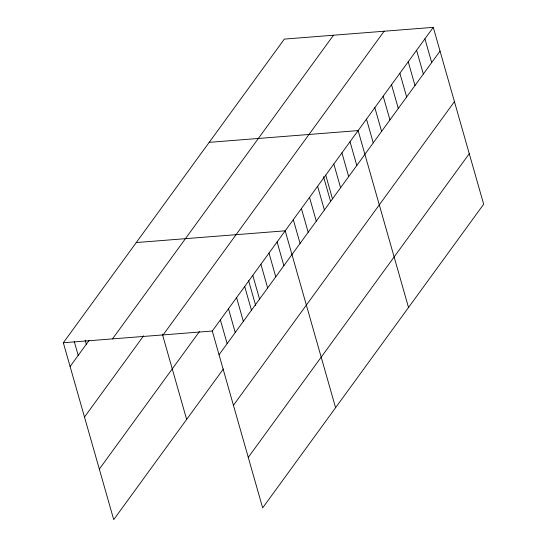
<?xml version="1.0" encoding="UTF-8"?>
<svg xmlns="http://www.w3.org/2000/svg" width="547" height="547" viewBox="0 0 547 547"><rect width="100%" height="100%" fill="white"/><g stroke="black" fill="none" stroke-linecap="round" stroke-linejoin="round"><path stroke-width="0.82" d="M223.354 369.006L113.721 519.65L63.336 342.764L284.337 39.097L433.279 27.35L483.664 204.236L262.663 507.903L212.277 331.024L433.279 27.35M70.098 366.511L89.168 340.309M112.491 338.894L333.485 35.22M84.498 417.046L143.601 335.831M163.129 334.901L384.124 31.227M99.328 469.114L199.429 331.571M219.039 354.764L440.041 51.09M233.439 405.3L454.434 101.626M248.27 457.367L469.264 153.7M209.193 142.343L358.135 130.596L408.52 307.482M136.265 242.553L285.206 230.813L335.591 407.693M63.336 342.764L212.277 331.024M424.93 38.823L431.692 62.563M416.582 50.297L423.344 74.036M408.233 61.763L414.995 85.51M399.884 73.236L406.647 96.983M391.529 84.71L398.298 108.456M383.18 96.183L389.949 119.923M374.832 107.656L381.601 131.396M366.483 119.13L373.245 142.87M350.032 141.735L356.794 165.474M341.93 152.866L348.692 176.613M333.827 164.004L340.59 187.744M325.725 175.136L332.487 198.882M323.523 176.667L330.607 201.535M317.622 186.274L324.385 210.014M309.52 197.405L316.282 221.152M301.411 208.544L308.18 232.284M293.308 219.675L300.071 243.422M277.103 241.945L283.866 265.692M269.001 253.083L275.763 276.823M260.898 264.215L267.661 287.954M252.796 275.353L259.558 299.093M248.618 280.72L255.702 305.588M244.694 286.484L251.456 310.224M236.584 297.616L243.353 321.363M228.482 308.754L235.244 332.494M220.379 319.886L227.142 343.632M162.37 334.19L186.65 419.44M85.141 340.145L86.31 344.241M74.242 341.458L78.2 355.372"/></g></svg>
